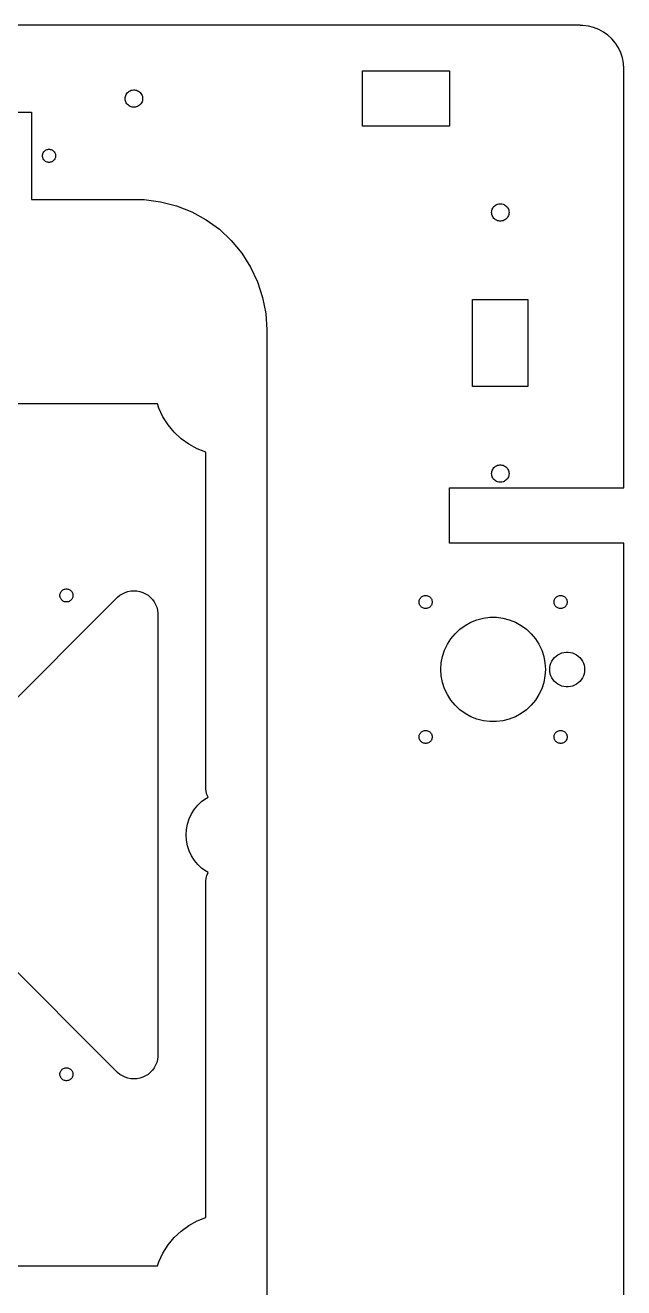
# Model space of a CAD drawing. Header units: metres. Extents: x -400 to 400, y 10 to 553.
# Drawn here: x 262.5 to 400, y 172.7 to 462.7 of the extents above; entities that cross this region are included whole.
import ezdxf

# ---------------------------------------------------------------- set-up
doc = ezdxf.new("R2010")
doc.units = ezdxf.units.M

msp = doc.modelspace()

# ---------------------------------------------------------------- linework, layer by layer
for p, q in [((390, 462.7), (20, 462.7)), ((390, 462.68), (390, 462.7)), ((390.628, 462.68), (390, 462.68)), ((391.874, 462.523), (390.628, 462.68)), ((393.09, 462.211), (391.874, 462.523)), ((394.258, 461.748), (393.09, 462.211)), ((395.358, 461.143), (394.258, 461.748)), ((396.374, 460.405), (395.358, 461.143)), ((397.29, 459.545), (396.374, 460.405)), ((398.09, 458.578), (397.29, 459.545)), ((398.763, 457.518), (398.09, 458.578)), ((399.298, 456.381), (398.763, 457.518)), ((399.686, 455.187), (399.298, 456.381)), ((399.921, 453.953), (399.686, 455.187)), ((400, 452.7), (399.921, 453.953)), ((400, 356.4), (400, 452.7)), ((340, 439.5), (340, 452.2)), ((340, 452.2), (360, 452.2)), ((360, 452.2), (360, 439.5)), ((285.64, 446.586), (285.747, 446.813)), ((285.747, 446.813), (285.882, 447.026)), ((285.882, 447.026), (286.042, 447.219)), ((286.042, 447.219), (286.225, 447.391)), ((286.225, 447.391), (286.428, 447.539)), ((286.428, 447.539), (286.648, 447.66)), ((286.648, 447.66), (286.882, 447.752)), ((286.882, 447.752), (287.125, 447.815)), ((287.125, 447.815), (287.374, 447.846)), ((287.374, 447.846), (287.626, 447.846)), ((287.626, 447.846), (287.875, 447.815)), ((287.875, 447.815), (288.118, 447.752)), ((288.118, 447.752), (288.352, 447.66)), ((288.352, 447.66), (288.572, 447.539)), ((288.572, 447.539), (288.775, 447.391)), ((288.775, 447.391), (288.958, 447.219)), ((288.958, 447.219), (289.118, 447.026)), ((289.118, 447.026), (289.253, 446.813)), ((289.253, 446.813), (289.36, 446.586)), ((285.5, 445.85), (285.516, 446.101)), ((285.516, 445.599), (285.5, 445.85)), ((285.516, 446.101), (285.563, 446.347)), ((285.563, 445.353), (285.516, 445.599)), ((285.563, 446.347), (285.64, 446.586)), ((285.64, 445.114), (285.563, 445.353)), ((285.747, 444.886), (285.64, 445.114)), ((285.882, 444.674), (285.747, 444.886)), ((286.042, 444.481), (285.882, 444.674)), ((286.225, 444.309), (286.042, 444.481)), ((286.428, 444.161), (286.225, 444.309)), ((286.648, 444.04), (286.428, 444.161)), ((286.882, 443.948), (286.648, 444.04)), ((287.125, 443.885), (286.882, 443.948)), ((287.374, 443.854), (287.125, 443.885)), ((287.626, 443.854), (287.374, 443.854)), ((287.875, 443.885), (287.626, 443.854)), ((288.118, 443.948), (287.875, 443.885)), ((288.352, 444.04), (288.118, 443.948)), ((288.572, 444.161), (288.352, 444.04)), ((288.775, 444.309), (288.572, 444.161)), ((288.958, 444.481), (288.775, 444.309)), ((289.118, 444.674), (288.958, 444.481)), ((289.253, 444.886), (289.118, 444.674)), ((289.36, 445.114), (289.253, 444.886)), ((289.36, 446.586), (289.437, 446.347)), ((289.437, 445.353), (289.36, 445.114)), ((289.437, 446.347), (289.484, 446.101)), ((289.484, 445.599), (289.437, 445.353)), ((289.484, 446.101), (289.5, 445.85)), ((289.5, 445.85), (289.484, 445.599)), ((256, 442.7), (264, 442.7)), ((264, 442.7), (264, 422.7)), ((360, 439.5), (340, 439.5)), ((266.5, 432.7), (266.512, 432.888)), ((266.512, 432.512), (266.5, 432.7)), ((266.512, 432.888), (266.547, 433.073)), ((266.547, 432.327), (266.512, 432.512)), ((266.547, 433.073), (266.605, 433.252)), ((266.605, 432.148), (266.547, 432.327)), ((266.605, 433.252), (266.686, 433.423)), ((266.686, 433.423), (266.786, 433.582)), ((266.786, 433.582), (266.907, 433.727)), ((266.907, 433.727), (267.044, 433.856)), ((267.044, 433.856), (267.196, 433.966)), ((267.196, 433.966), (267.361, 434.057)), ((267.361, 434.057), (267.536, 434.127)), ((267.536, 434.127), (267.719, 434.173)), ((267.719, 434.173), (267.906, 434.197)), ((267.906, 434.197), (268.094, 434.197)), ((268.094, 434.197), (268.281, 434.173)), ((268.281, 434.173), (268.464, 434.127)), ((268.464, 434.127), (268.639, 434.057)), ((268.639, 434.057), (268.804, 433.966)), ((268.804, 433.966), (268.956, 433.856)), ((268.956, 433.856), (269.093, 433.727)), ((269.093, 433.727), (269.214, 433.582)), ((269.214, 433.582), (269.314, 433.423)), ((269.314, 433.423), (269.395, 433.252)), ((269.395, 433.252), (269.453, 433.073)), ((269.453, 432.327), (269.395, 432.148)), ((269.453, 433.073), (269.488, 432.888)), ((269.488, 432.512), (269.453, 432.327)), ((269.488, 432.888), (269.5, 432.7)), ((269.5, 432.7), (269.488, 432.512)), ((266.686, 431.977), (266.605, 432.148)), ((266.786, 431.818), (266.686, 431.977)), ((266.907, 431.673), (266.786, 431.818)), ((267.044, 431.544), (266.907, 431.673)), ((267.196, 431.434), (267.044, 431.544)), ((267.361, 431.343), (267.196, 431.434)), ((267.536, 431.273), (267.361, 431.343)), ((267.719, 431.227), (267.536, 431.273)), ((267.906, 431.203), (267.719, 431.227)), ((268.094, 431.203), (267.906, 431.203)), ((268.281, 431.227), (268.094, 431.203)), ((268.464, 431.273), (268.281, 431.227)), ((268.639, 431.343), (268.464, 431.273)), ((268.804, 431.434), (268.639, 431.343)), ((268.956, 431.544), (268.804, 431.434)), ((269.093, 431.673), (268.956, 431.544)), ((269.214, 431.818), (269.093, 431.673)), ((269.314, 431.977), (269.214, 431.818)), ((269.395, 432.148), (269.314, 431.977)), ((264, 422.7), (288, 422.7)), ((288, 422.7), (288, 422.641)), ((288, 422.641), (289.884, 422.641)), ((289.884, 422.641), (293.621, 422.169)), ((293.621, 422.169), (297.271, 421.232)), ((297.271, 421.232), (300.773, 419.845)), ((369.79, 420.436), (369.897, 420.663)), ((369.897, 420.663), (370.032, 420.876)), ((370.032, 420.876), (370.192, 421.069)), ((370.192, 421.069), (370.375, 421.241)), ((370.375, 421.241), (370.578, 421.389)), ((370.578, 421.389), (370.798, 421.51)), ((370.798, 421.51), (371.032, 421.602)), ((371.032, 421.602), (371.275, 421.665)), ((371.275, 421.665), (371.524, 421.696)), ((371.524, 421.696), (371.776, 421.696)), ((371.776, 421.696), (372.025, 421.665)), ((372.025, 421.665), (372.268, 421.602)), ((372.268, 421.602), (372.502, 421.51)), ((372.502, 421.51), (372.722, 421.389)), ((372.722, 421.389), (372.925, 421.241)), ((372.925, 421.241), (373.108, 421.069)), ((373.108, 421.069), (373.268, 420.876)), ((373.268, 420.876), (373.403, 420.663)), ((373.403, 420.663), (373.51, 420.436)), ((300.773, 419.845), (304.075, 418.03)), ((304.075, 418.03), (307.123, 415.815)), ((369.65, 419.7), (369.666, 419.951)), ((369.666, 419.449), (369.65, 419.7)), ((369.666, 419.951), (369.713, 420.197)), ((369.713, 419.203), (369.666, 419.449)), ((369.713, 420.197), (369.79, 420.436)), ((369.79, 418.964), (369.713, 419.203)), ((369.897, 418.736), (369.79, 418.964)), ((370.032, 418.524), (369.897, 418.736)), ((370.192, 418.331), (370.032, 418.524)), ((370.375, 418.159), (370.192, 418.331)), ((370.578, 418.011), (370.375, 418.159)), ((370.798, 417.89), (370.578, 418.011)), ((371.032, 417.798), (370.798, 417.89)), ((371.275, 417.735), (371.032, 417.798)), ((371.524, 417.704), (371.275, 417.735)), ((371.776, 417.704), (371.524, 417.704)), ((372.025, 417.735), (371.776, 417.704)), ((372.268, 417.798), (372.025, 417.735)), ((372.502, 417.89), (372.268, 417.798)), ((372.722, 418.011), (372.502, 417.89)), ((372.925, 418.159), (372.722, 418.011)), ((373.108, 418.331), (372.925, 418.159)), ((373.268, 418.524), (373.108, 418.331)), ((373.403, 418.736), (373.268, 418.524)), ((373.51, 418.964), (373.403, 418.736)), ((373.51, 420.436), (373.587, 420.197)), ((373.587, 419.203), (373.51, 418.964)), ((373.587, 420.197), (373.634, 419.951)), ((373.634, 419.449), (373.587, 419.203)), ((373.634, 419.951), (373.65, 419.7)), ((373.65, 419.7), (373.634, 419.449)), ((307.123, 415.815), (309.869, 413.236)), ((309.869, 413.236), (312.271, 410.334)), ((312.271, 410.334), (314.289, 407.153)), ((314.289, 407.153), (315.893, 403.744)), ((315.893, 403.744), (317.057, 400.161)), ((317.057, 400.161), (317.763, 396.46)), ((365.3, 379.7), (365.3, 399.7)), ((365.3, 399.7), (378, 399.7)), ((378, 399.7), (378, 379.7)), ((317.763, 396.46), (318, 392.7)), ((318, 392.7), (318, 162.7)), ((378, 379.7), (365.3, 379.7)), ((292.923, 375.7), (117.077, 375.7)), ((293.229, 374.758), (292.923, 375.7)), ((294.165, 372.769), (293.229, 374.758)), ((295.342, 370.914), (294.165, 372.769)), ((296.743, 369.22), (295.342, 370.914)), ((298.345, 367.716), (296.743, 369.22)), ((300.123, 366.424), (298.345, 367.716)), ((302.049, 365.366), (300.123, 366.424)), ((304, 364.593), (302.049, 365.366)), ((304, 287.7), (304, 364.593)), ((369.65, 359.7), (369.666, 359.951)), ((369.666, 359.449), (369.65, 359.7)), ((369.666, 359.951), (369.713, 360.197)), ((369.713, 360.197), (369.79, 360.436)), ((369.79, 360.436), (369.897, 360.664)), ((369.897, 360.664), (370.032, 360.876)), ((370.032, 360.876), (370.192, 361.069)), ((370.192, 361.069), (370.375, 361.241)), ((370.375, 361.241), (370.578, 361.389)), ((370.578, 361.389), (370.798, 361.51)), ((370.798, 361.51), (371.032, 361.602)), ((371.032, 361.602), (371.275, 361.665)), ((371.275, 361.665), (371.524, 361.696)), ((371.524, 361.696), (371.776, 361.696)), ((371.776, 361.696), (372.025, 361.665)), ((372.025, 361.665), (372.268, 361.602)), ((372.268, 361.602), (372.502, 361.51)), ((372.502, 361.51), (372.722, 361.389)), ((372.722, 361.389), (372.925, 361.241)), ((372.925, 361.241), (373.108, 361.069)), ((373.108, 361.069), (373.268, 360.876)), ((373.268, 360.876), (373.403, 360.664)), ((373.403, 360.664), (373.51, 360.436)), ((373.51, 360.436), (373.587, 360.197)), ((373.587, 360.197), (373.634, 359.951)), ((373.634, 359.951), (373.65, 359.7)), ((373.65, 359.7), (373.634, 359.449)), ((369.713, 359.203), (369.666, 359.449)), ((369.79, 358.964), (369.713, 359.203)), ((369.897, 358.736), (369.79, 358.964)), ((370.032, 358.524), (369.897, 358.736)), ((370.192, 358.331), (370.032, 358.524)), ((370.375, 358.159), (370.192, 358.331)), ((370.578, 358.011), (370.375, 358.159)), ((370.798, 357.89), (370.578, 358.011)), ((371.032, 357.798), (370.798, 357.89)), ((371.275, 357.735), (371.032, 357.798)), ((371.524, 357.704), (371.275, 357.735)), ((371.776, 357.704), (371.524, 357.704)), ((372.025, 357.735), (371.776, 357.704)), ((372.268, 357.798), (372.025, 357.735)), ((372.502, 357.89), (372.268, 357.798)), ((372.722, 358.011), (372.502, 357.89)), ((372.925, 358.159), (372.722, 358.011)), ((373.108, 358.331), (372.925, 358.159)), ((373.268, 358.524), (373.108, 358.331)), ((373.403, 358.736), (373.268, 358.524)), ((373.51, 358.964), (373.403, 358.736)), ((373.587, 359.203), (373.51, 358.964)), ((373.634, 359.449), (373.587, 359.203)), ((360, 343.7), (360, 356.4)), ((360, 356.4), (400, 356.4)), ((400, 343.7), (360, 343.7)), ((400, 102.7), (400, 343.7)), ((233.155, 280.709), (283.735, 331.289)), ((270.5, 331.7), (270.512, 331.888)), ((270.512, 331.512), (270.5, 331.7)), ((270.512, 331.888), (270.547, 332.073)), ((270.547, 331.327), (270.512, 331.512)), ((270.547, 332.073), (270.605, 332.252)), ((270.605, 331.148), (270.547, 331.327)), ((270.605, 332.252), (270.686, 332.423)), ((270.686, 330.977), (270.605, 331.148)), ((270.686, 332.423), (270.786, 332.582)), ((270.786, 330.818), (270.686, 330.977)), ((270.786, 332.582), (270.907, 332.727)), ((270.907, 330.673), (270.786, 330.818)), ((270.907, 332.727), (271.044, 332.856)), ((271.044, 330.544), (270.907, 330.673)), ((271.044, 332.856), (271.196, 332.966)), ((271.196, 332.966), (271.361, 333.057)), ((271.361, 333.057), (271.536, 333.127)), ((271.536, 333.127), (271.719, 333.173)), ((271.719, 333.173), (271.906, 333.197)), ((271.906, 333.197), (272.094, 333.197)), ((272.094, 333.197), (272.281, 333.173)), ((272.281, 333.173), (272.464, 333.127)), ((272.464, 333.127), (272.639, 333.057)), ((272.639, 333.057), (272.804, 332.966)), ((272.804, 332.966), (272.956, 332.856)), ((272.956, 332.856), (273.093, 332.727)), ((273.093, 330.673), (272.956, 330.544)), ((273.093, 332.727), (273.214, 332.582)), ((273.214, 330.818), (273.093, 330.673)), ((273.214, 332.582), (273.314, 332.423)), ((273.314, 330.977), (273.214, 330.818)), ((273.314, 332.423), (273.395, 332.252)), ((273.395, 331.148), (273.314, 330.977)), ((273.395, 332.252), (273.453, 332.073)), ((273.453, 331.327), (273.395, 331.148)), ((273.453, 332.073), (273.488, 331.888)), ((273.488, 331.512), (273.453, 331.327)), ((273.488, 331.888), (273.5, 331.7)), ((273.5, 331.7), (273.488, 331.512)), ((283.735, 331.289), (284.267, 331.729)), ((284.267, 331.729), (284.85, 332.099)), ((284.85, 332.099), (285.475, 332.393)), ((285.475, 332.393), (286.132, 332.607)), ((286.132, 332.607), (286.811, 332.736)), ((286.811, 332.736), (287.5, 332.78)), ((287.5, 332.78), (288.189, 332.736)), ((288.189, 332.736), (288.868, 332.607)), ((288.868, 332.607), (289.525, 332.393)), ((289.525, 332.393), (290.15, 332.099)), ((290.15, 332.099), (290.733, 331.729)), ((290.733, 331.729), (291.265, 331.289)), ((291.265, 331.289), (291.738, 330.786)), ((291.738, 330.786), (292.144, 330.227)), ((353.047, 330.573), (353.105, 330.752)), ((353.105, 330.752), (353.186, 330.923)), ((353.186, 330.923), (353.286, 331.082)), ((353.286, 331.082), (353.407, 331.227)), ((353.407, 331.227), (353.544, 331.356)), ((353.544, 331.356), (353.696, 331.466)), ((353.696, 331.466), (353.861, 331.557)), ((353.861, 331.557), (354.036, 331.627)), ((354.036, 331.627), (354.219, 331.673)), ((354.219, 331.673), (354.406, 331.697)), ((354.406, 331.697), (354.594, 331.697)), ((354.594, 331.697), (354.781, 331.673)), ((354.781, 331.673), (354.964, 331.627)), ((354.964, 331.627), (355.139, 331.557)), ((355.139, 331.557), (355.304, 331.466)), ((355.304, 331.466), (355.456, 331.356)), ((355.456, 331.356), (355.593, 331.227)), ((355.593, 331.227), (355.714, 331.082)), ((355.714, 331.082), (355.814, 330.923)), ((355.814, 330.923), (355.895, 330.752)), ((355.895, 330.752), (355.953, 330.573)), ((384.047, 330.573), (384.105, 330.752)), ((384.105, 330.752), (384.186, 330.923)), ((384.186, 330.923), (384.286, 331.082)), ((384.286, 331.082), (384.407, 331.227)), ((384.407, 331.227), (384.544, 331.356)), ((384.544, 331.356), (384.696, 331.466)), ((384.696, 331.466), (384.861, 331.557)), ((384.861, 331.557), (385.036, 331.627)), ((385.036, 331.627), (385.219, 331.673)), ((385.219, 331.673), (385.406, 331.697)), ((385.406, 331.697), (385.594, 331.697)), ((385.594, 331.697), (385.781, 331.673)), ((385.781, 331.673), (385.964, 331.627)), ((385.964, 331.627), (386.139, 331.557)), ((386.139, 331.557), (386.304, 331.466)), ((386.304, 331.466), (386.456, 331.356)), ((386.456, 331.356), (386.593, 331.227)), ((386.593, 331.227), (386.714, 331.082)), ((386.714, 331.082), (386.814, 330.923)), ((386.814, 330.923), (386.895, 330.752)), ((386.895, 330.752), (386.953, 330.573)), ((271.196, 330.434), (271.044, 330.544)), ((271.361, 330.343), (271.196, 330.434)), ((271.536, 330.273), (271.361, 330.343)), ((271.719, 330.227), (271.536, 330.273)), ((271.906, 330.203), (271.719, 330.227)), ((272.094, 330.203), (271.906, 330.203)), ((272.281, 330.227), (272.094, 330.203)), ((272.464, 330.273), (272.281, 330.227)), ((272.639, 330.343), (272.464, 330.273)), ((272.804, 330.434), (272.639, 330.343)), ((272.956, 330.544), (272.804, 330.434)), ((292.144, 330.227), (292.477, 329.621)), ((292.477, 329.621), (292.731, 328.979)), ((292.731, 328.979), (292.903, 328.31)), ((292.903, 328.31), (292.989, 327.625)), ((353, 330.2), (353.012, 330.388)), ((353.012, 330.012), (353, 330.2)), ((353.012, 330.388), (353.047, 330.573)), ((353.047, 329.827), (353.012, 330.012)), ((353.105, 329.648), (353.047, 329.827)), ((353.186, 329.477), (353.105, 329.648)), ((353.286, 329.318), (353.186, 329.477)), ((353.407, 329.173), (353.286, 329.318)), ((353.544, 329.044), (353.407, 329.173)), ((353.696, 328.934), (353.544, 329.044)), ((353.861, 328.843), (353.696, 328.934)), ((354.036, 328.773), (353.861, 328.843)), ((354.219, 328.727), (354.036, 328.773)), ((354.406, 328.703), (354.219, 328.727)), ((354.594, 328.703), (354.406, 328.703)), ((354.781, 328.727), (354.594, 328.703)), ((354.964, 328.773), (354.781, 328.727)), ((355.139, 328.843), (354.964, 328.773)), ((355.304, 328.934), (355.139, 328.843)), ((355.456, 329.044), (355.304, 328.934)), ((355.593, 329.173), (355.456, 329.044)), ((355.714, 329.318), (355.593, 329.173)), ((355.814, 329.477), (355.714, 329.318)), ((355.895, 329.648), (355.814, 329.477)), ((355.953, 329.827), (355.895, 329.648)), ((355.953, 330.573), (355.988, 330.388)), ((355.988, 330.012), (355.953, 329.827)), ((355.988, 330.388), (356, 330.2)), ((356, 330.2), (355.988, 330.012)), ((384, 330.2), (384.012, 330.388)), ((384.012, 330.012), (384, 330.2)), ((384.012, 330.388), (384.047, 330.573)), ((384.047, 329.827), (384.012, 330.012)), ((384.105, 329.648), (384.047, 329.827)), ((384.186, 329.477), (384.105, 329.648)), ((384.286, 329.318), (384.186, 329.477)), ((384.407, 329.173), (384.286, 329.318)), ((384.544, 329.044), (384.407, 329.173)), ((384.696, 328.934), (384.544, 329.044)), ((384.861, 328.843), (384.696, 328.934)), ((385.036, 328.773), (384.861, 328.843)), ((385.219, 328.727), (385.036, 328.773)), ((385.406, 328.703), (385.219, 328.727)), ((385.594, 328.703), (385.406, 328.703)), ((385.781, 328.727), (385.594, 328.703)), ((385.964, 328.773), (385.781, 328.727)), ((386.139, 328.843), (385.964, 328.773)), ((386.304, 328.934), (386.139, 328.843)), ((386.456, 329.044), (386.304, 328.934)), ((386.593, 329.173), (386.456, 329.044)), ((386.714, 329.318), (386.593, 329.173)), ((386.814, 329.477), (386.714, 329.318)), ((386.895, 329.648), (386.814, 329.477)), ((386.953, 329.827), (386.895, 329.648)), ((386.953, 330.573), (386.988, 330.388)), ((386.988, 330.012), (386.953, 329.827)), ((386.988, 330.388), (387, 330.2)), ((387, 330.2), (386.988, 330.012)), ((292.989, 327.625), (292.989, 225.775)), ((363.57, 324.832), (364.891, 325.558)), ((364.891, 325.558), (366.292, 326.113)), ((366.292, 326.113), (367.751, 326.487)), ((367.751, 326.487), (369.247, 326.676)), ((369.247, 326.676), (370.753, 326.676)), ((370.753, 326.676), (372.249, 326.487)), ((372.249, 326.487), (373.708, 326.113)), ((373.708, 326.113), (375.109, 325.558)), ((375.109, 325.558), (376.43, 324.832)), ((360.292, 321.753), (361.252, 322.915)), ((361.252, 322.915), (362.351, 323.946)), ((362.351, 323.946), (363.57, 324.832)), ((376.43, 324.832), (377.649, 323.946)), ((377.649, 323.946), (378.748, 322.915)), ((378.748, 322.915), (379.708, 321.753)), ((358.377, 317.684), (358.843, 319.117)), ((358.843, 319.117), (359.484, 320.481)), ((359.484, 320.481), (360.292, 321.753)), ((379.708, 321.753), (380.516, 320.481)), ((380.516, 320.481), (381.157, 319.117)), ((381.157, 319.117), (381.623, 317.684)), ((358, 314.7), (358.095, 316.204)), ((358.095, 316.204), (358.377, 317.684)), ((381.623, 317.684), (381.905, 316.204)), ((381.905, 316.204), (382, 314.7)), ((383.126, 315.695), (383.281, 316.172)), ((383.281, 316.172), (383.495, 316.627)), ((383.495, 316.627), (383.764, 317.051)), ((383.764, 317.051), (384.084, 317.438)), ((384.084, 317.438), (384.45, 317.782)), ((384.45, 317.782), (384.857, 318.077)), ((384.857, 318.077), (385.297, 318.319)), ((385.297, 318.319), (385.764, 318.504)), ((385.764, 318.504), (386.25, 318.629)), ((386.25, 318.629), (386.749, 318.692)), ((386.749, 318.692), (387.251, 318.692)), ((387.251, 318.692), (387.75, 318.629)), ((387.75, 318.629), (388.236, 318.504)), ((388.236, 318.504), (388.703, 318.319)), ((388.703, 318.319), (389.143, 318.077)), ((389.143, 318.077), (389.55, 317.782)), ((389.55, 317.782), (389.916, 317.438)), ((389.916, 317.438), (390.236, 317.051)), ((390.236, 317.051), (390.505, 316.627)), ((390.505, 316.627), (390.719, 316.172)), ((390.719, 316.172), (390.874, 315.695)), ((358.095, 313.196), (358, 314.7)), ((382, 314.7), (381.905, 313.196)), ((383, 314.7), (383.032, 315.201)), ((383.032, 314.199), (383, 314.7)), ((383.032, 315.201), (383.126, 315.695)), ((383.126, 313.705), (383.032, 314.199)), ((383.281, 313.228), (383.126, 313.705)), ((390.874, 313.705), (390.719, 313.228)), ((390.874, 315.695), (390.968, 315.201)), ((390.968, 314.199), (390.874, 313.705)), ((390.968, 315.201), (391, 314.7)), ((391, 314.7), (390.968, 314.199)), ((358.377, 311.716), (358.095, 313.196)), ((358.843, 310.283), (358.377, 311.716)), ((381.623, 311.716), (381.157, 310.283)), ((381.905, 313.196), (381.623, 311.716)), ((383.495, 312.773), (383.281, 313.228)), ((383.764, 312.349), (383.495, 312.773)), ((384.084, 311.962), (383.764, 312.349)), ((384.45, 311.618), (384.084, 311.962)), ((384.857, 311.323), (384.45, 311.618)), ((385.297, 311.081), (384.857, 311.323)), ((385.764, 310.896), (385.297, 311.081)), ((386.25, 310.771), (385.764, 310.896)), ((386.749, 310.708), (386.25, 310.771)), ((387.251, 310.708), (386.749, 310.708)), ((387.75, 310.771), (387.251, 310.708)), ((388.236, 310.896), (387.75, 310.771)), ((388.703, 311.081), (388.236, 310.896)), ((389.143, 311.323), (388.703, 311.081)), ((389.55, 311.618), (389.143, 311.323)), ((389.916, 311.962), (389.55, 311.618)), ((390.236, 312.349), (389.916, 311.962)), ((390.505, 312.773), (390.236, 312.349)), ((390.719, 313.228), (390.505, 312.773)), ((359.484, 308.919), (358.843, 310.283)), ((360.292, 307.647), (359.484, 308.919)), ((361.252, 306.485), (360.292, 307.647)), ((379.708, 307.647), (378.748, 306.485)), ((380.516, 308.919), (379.708, 307.647)), ((381.157, 310.283), (380.516, 308.919)), ((362.351, 305.454), (361.252, 306.485)), ((363.57, 304.568), (362.351, 305.454)), ((364.891, 303.842), (363.57, 304.568)), ((376.43, 304.568), (375.109, 303.842)), ((377.649, 305.454), (376.43, 304.568)), ((378.748, 306.485), (377.649, 305.454)), ((366.292, 303.287), (364.891, 303.842)), ((367.751, 302.913), (366.292, 303.287)), ((369.247, 302.724), (367.751, 302.913)), ((370.753, 302.724), (369.247, 302.724)), ((372.249, 302.913), (370.753, 302.724)), ((373.708, 303.287), (372.249, 302.913)), ((375.109, 303.842), (373.708, 303.287)), ((353, 299.2), (353.012, 299.388)), ((353.012, 299.012), (353, 299.2)), ((353.012, 299.388), (353.047, 299.573)), ((353.047, 298.827), (353.012, 299.012)), ((353.047, 299.573), (353.105, 299.752)), ((353.105, 298.648), (353.047, 298.827)), ((353.105, 299.752), (353.186, 299.923)), ((353.186, 299.923), (353.286, 300.082)), ((353.286, 300.082), (353.407, 300.227)), ((353.407, 300.227), (353.544, 300.356)), ((353.544, 300.356), (353.696, 300.466)), ((353.696, 300.466), (353.861, 300.557)), ((353.861, 300.557), (354.036, 300.627)), ((354.036, 300.627), (354.219, 300.673)), ((354.219, 300.673), (354.406, 300.697)), ((354.406, 300.697), (354.594, 300.697)), ((354.594, 300.697), (354.781, 300.673)), ((354.781, 300.673), (354.964, 300.627)), ((354.964, 300.627), (355.139, 300.557)), ((355.139, 300.557), (355.304, 300.466)), ((355.304, 300.466), (355.456, 300.356)), ((355.456, 300.356), (355.593, 300.227)), ((355.593, 300.227), (355.714, 300.082)), ((355.714, 300.082), (355.814, 299.923)), ((355.814, 299.923), (355.895, 299.752)), ((355.895, 299.752), (355.953, 299.573)), ((355.953, 298.827), (355.895, 298.648)), ((355.953, 299.573), (355.988, 299.388)), ((355.988, 299.012), (355.953, 298.827)), ((355.988, 299.388), (356, 299.2)), ((356, 299.2), (355.988, 299.012)), ((384, 299.2), (384.012, 299.388)), ((384.012, 299.012), (384, 299.2)), ((384.012, 299.388), (384.047, 299.573)), ((384.047, 298.827), (384.012, 299.012)), ((384.047, 299.573), (384.105, 299.752)), ((384.105, 298.648), (384.047, 298.827)), ((384.105, 299.752), (384.186, 299.923)), ((384.186, 299.923), (384.286, 300.082)), ((384.286, 300.082), (384.407, 300.227)), ((384.407, 300.227), (384.544, 300.356)), ((384.544, 300.356), (384.696, 300.466)), ((384.696, 300.466), (384.861, 300.557)), ((384.861, 300.557), (385.036, 300.627)), ((385.036, 300.627), (385.219, 300.673)), ((385.219, 300.673), (385.406, 300.697)), ((385.406, 300.697), (385.594, 300.697)), ((385.594, 300.697), (385.781, 300.673)), ((385.781, 300.673), (385.964, 300.627)), ((385.964, 300.627), (386.139, 300.557)), ((386.139, 300.557), (386.304, 300.466)), ((386.304, 300.466), (386.456, 300.356)), ((386.456, 300.356), (386.593, 300.227)), ((386.593, 300.227), (386.714, 300.082)), ((386.714, 300.082), (386.814, 299.923)), ((386.814, 299.923), (386.895, 299.752)), ((386.895, 299.752), (386.953, 299.573)), ((386.953, 298.827), (386.895, 298.648)), ((386.953, 299.573), (386.988, 299.388)), ((386.988, 299.012), (386.953, 298.827)), ((386.988, 299.388), (387, 299.2)), ((387, 299.2), (386.988, 299.012)), ((353.186, 298.477), (353.105, 298.648)), ((353.286, 298.318), (353.186, 298.477)), ((353.407, 298.173), (353.286, 298.318)), ((353.544, 298.044), (353.407, 298.173)), ((353.696, 297.934), (353.544, 298.044)), ((353.861, 297.843), (353.696, 297.934)), ((354.036, 297.773), (353.861, 297.843)), ((354.219, 297.727), (354.036, 297.773)), ((354.406, 297.703), (354.219, 297.727)), ((354.594, 297.703), (354.406, 297.703)), ((354.781, 297.727), (354.594, 297.703)), ((354.964, 297.773), (354.781, 297.727)), ((355.139, 297.843), (354.964, 297.773)), ((355.304, 297.934), (355.139, 297.843)), ((355.456, 298.044), (355.304, 297.934)), ((355.593, 298.173), (355.456, 298.044)), ((355.714, 298.318), (355.593, 298.173)), ((355.814, 298.477), (355.714, 298.318)), ((355.895, 298.648), (355.814, 298.477)), ((384.186, 298.477), (384.105, 298.648)), ((384.286, 298.318), (384.186, 298.477)), ((384.407, 298.173), (384.286, 298.318)), ((384.544, 298.044), (384.407, 298.173)), ((384.696, 297.934), (384.544, 298.044)), ((384.861, 297.843), (384.696, 297.934)), ((385.036, 297.773), (384.861, 297.843)), ((385.219, 297.727), (385.036, 297.773)), ((385.406, 297.703), (385.219, 297.727)), ((385.594, 297.703), (385.406, 297.703)), ((385.781, 297.727), (385.594, 297.703)), ((385.964, 297.773), (385.781, 297.727)), ((386.139, 297.843), (385.964, 297.773)), ((386.304, 297.934), (386.139, 297.843)), ((386.456, 298.044), (386.304, 297.934)), ((386.593, 298.173), (386.456, 298.044)), ((386.714, 298.318), (386.593, 298.173)), ((386.814, 298.477), (386.714, 298.318)), ((386.895, 298.648), (386.814, 298.477)), ((304.011, 287.7), (304, 287.7)), ((304.011, 287.355), (304.011, 287.7)), ((304.097, 286.669), (304.011, 287.355)), ((302.21, 283.545), (303.126, 284.405)), ((303.126, 284.405), (304.142, 285.143)), ((304.269, 286), (304.097, 286.669)), ((304.142, 285.143), (304.526, 285.354)), ((304.526, 285.354), (304.269, 286)), ((300.202, 280.381), (300.737, 281.518)), ((300.737, 281.518), (301.41, 282.578)), ((301.41, 282.578), (302.21, 283.545)), ((299.579, 277.953), (299.814, 279.187)), ((299.814, 279.187), (300.202, 280.381)), ((299.5, 276.7), (299.579, 277.953)), ((299.579, 275.447), (299.5, 276.7)), ((283.735, 222.111), (233.155, 272.691)), ((299.814, 274.213), (299.579, 275.447)), ((300.202, 273.019), (299.814, 274.213)), ((300.737, 271.882), (300.202, 273.019)), ((301.41, 270.822), (300.737, 271.882)), ((302.21, 269.855), (301.41, 270.822)), ((303.126, 268.995), (302.21, 269.855)), ((304.142, 268.257), (303.126, 268.995)), ((304.097, 266.731), (304.269, 267.4)), ((304.526, 268.046), (304.142, 268.257)), ((304.269, 267.4), (304.526, 268.046)), ((304, 188.807), (304, 265.7)), ((304, 265.7), (304.011, 265.7)), ((304.011, 266.045), (304.097, 266.731)), ((304.011, 265.7), (304.011, 266.045)), ((292.477, 223.779), (292.144, 223.173)), ((292.731, 224.421), (292.477, 223.779)), ((292.903, 225.09), (292.731, 224.421)), ((292.989, 225.775), (292.903, 225.09)), ((270.5, 221.7), (270.512, 221.888)), ((270.512, 221.512), (270.5, 221.7)), ((270.512, 221.888), (270.547, 222.073)), ((270.547, 221.327), (270.512, 221.512)), ((270.547, 222.073), (270.605, 222.252)), ((270.605, 221.148), (270.547, 221.327)), ((270.605, 222.252), (270.686, 222.423)), ((270.686, 220.977), (270.605, 221.148)), ((270.686, 222.423), (270.786, 222.582)), ((270.786, 220.818), (270.686, 220.977)), ((270.786, 222.582), (270.907, 222.727)), ((270.907, 220.673), (270.786, 220.818)), ((270.907, 222.727), (271.044, 222.856)), ((271.044, 220.544), (270.907, 220.673)), ((271.044, 222.856), (271.196, 222.966)), ((271.196, 220.434), (271.044, 220.544)), ((271.196, 222.966), (271.361, 223.057)), ((271.361, 223.057), (271.536, 223.127)), ((271.536, 223.127), (271.719, 223.173)), ((271.719, 223.173), (271.906, 223.197)), ((271.906, 223.197), (272.094, 223.197)), ((272.094, 223.197), (272.281, 223.173)), ((272.281, 223.173), (272.464, 223.127)), ((272.464, 223.127), (272.639, 223.057)), ((272.639, 223.057), (272.804, 222.966)), ((272.804, 222.966), (272.956, 222.856)), ((272.956, 220.544), (272.804, 220.434)), ((272.956, 222.856), (273.093, 222.727)), ((273.093, 220.673), (272.956, 220.544)), ((273.093, 222.727), (273.214, 222.582)), ((273.214, 220.818), (273.093, 220.673)), ((273.214, 222.582), (273.314, 222.423)), ((273.314, 220.977), (273.214, 220.818)), ((273.314, 222.423), (273.395, 222.252)), ((273.395, 221.148), (273.314, 220.977)), ((273.395, 222.252), (273.453, 222.073)), ((273.453, 221.327), (273.395, 221.148)), ((273.453, 222.073), (273.488, 221.888)), ((273.488, 221.512), (273.453, 221.327)), ((273.488, 221.888), (273.5, 221.7)), ((273.5, 221.7), (273.488, 221.512)), ((284.267, 221.671), (283.735, 222.111)), ((284.85, 221.301), (284.267, 221.671)), ((285.475, 221.007), (284.85, 221.301)), ((286.132, 220.793), (285.475, 221.007)), ((286.811, 220.664), (286.132, 220.793)), ((287.5, 220.62), (286.811, 220.664)), ((288.189, 220.664), (287.5, 220.62)), ((288.868, 220.793), (288.189, 220.664)), ((289.525, 221.007), (288.868, 220.793)), ((290.15, 221.301), (289.525, 221.007)), ((290.733, 221.671), (290.15, 221.301)), ((291.265, 222.111), (290.733, 221.671)), ((291.738, 222.614), (291.265, 222.111)), ((292.144, 223.173), (291.738, 222.614)), ((271.361, 220.343), (271.196, 220.434)), ((271.536, 220.273), (271.361, 220.343)), ((271.719, 220.227), (271.536, 220.273)), ((271.906, 220.203), (271.719, 220.227)), ((272.094, 220.203), (271.906, 220.203)), ((272.281, 220.227), (272.094, 220.203)), ((272.464, 220.273), (272.281, 220.227)), ((272.639, 220.343), (272.464, 220.273)), ((272.804, 220.434), (272.639, 220.343)), ((302.049, 188.034), (304, 188.807)), ((296.743, 184.18), (298.345, 185.684)), ((298.345, 185.684), (300.123, 186.976)), ((300.123, 186.976), (302.049, 188.034)), ((295.342, 182.486), (296.743, 184.18)), ((293.229, 178.642), (294.165, 180.631)), ((294.165, 180.631), (295.342, 182.486)), ((216, 177.7), (292.923, 177.7)), ((292.923, 177.7), (293.229, 178.642))]:
    msp.add_line(p, q)

doc.saveas('drawing.dxf')
